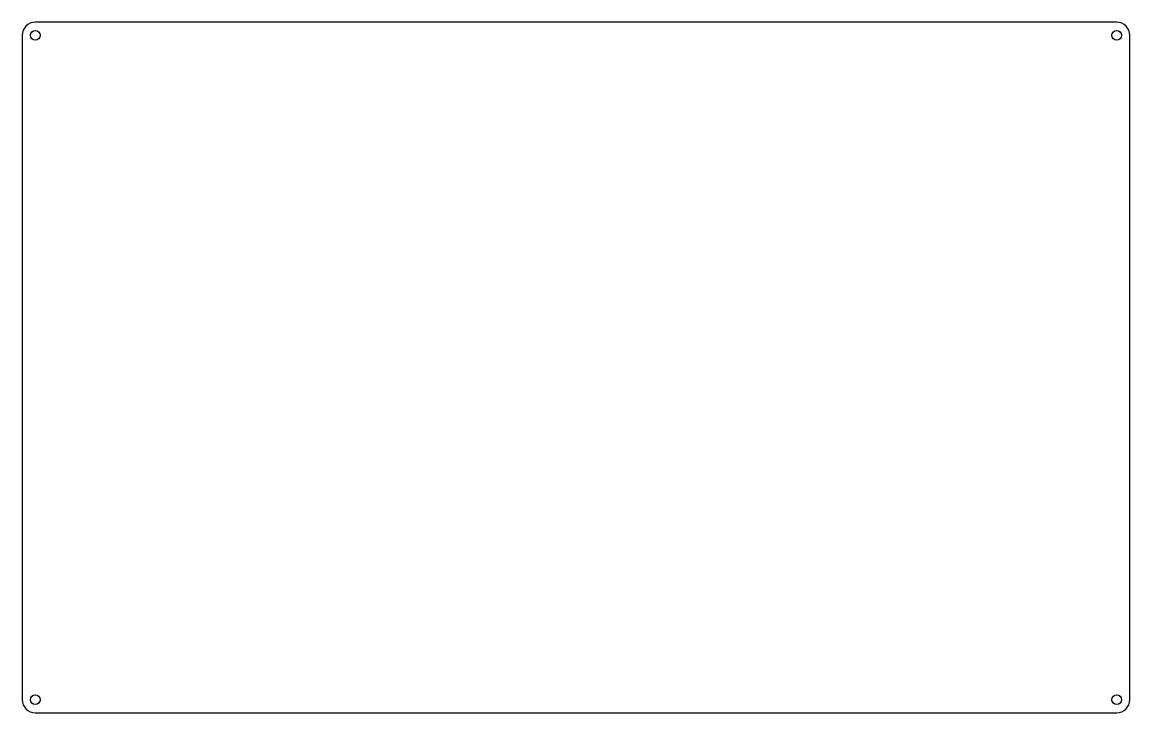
# Model space of a CAD drawing. Header units: inches. Extents: x 11 to 265, y 8 to 166.
import ezdxf

# ---------------------------------------------------------------- set-up
doc = ezdxf.new("R2010")
doc.units = ezdxf.units.IN
doc.header["$MEASUREMENT"] = 0

msp = doc.modelspace()

# ---------------------------------------------------------------- linework, layer by layer
msp.add_lwpolyline([(264.57, 162.87, 0.414214), (261.57, 165.87), (13.95, 165.87, 0.414214), (10.95, 162.87), (10.95, 10.87, 0.414214), (13.95, 7.87), (261.57, 7.87, 0.414214), (264.57, 10.87)], format="xyb", close=True)
for centre in [(13.95, 162.87), (261.57, 162.87), (13.95, 10.87), (261.57, 10.87)]:
    msp.add_circle(centre, 1.1)

doc.saveas('drawing.dxf')
